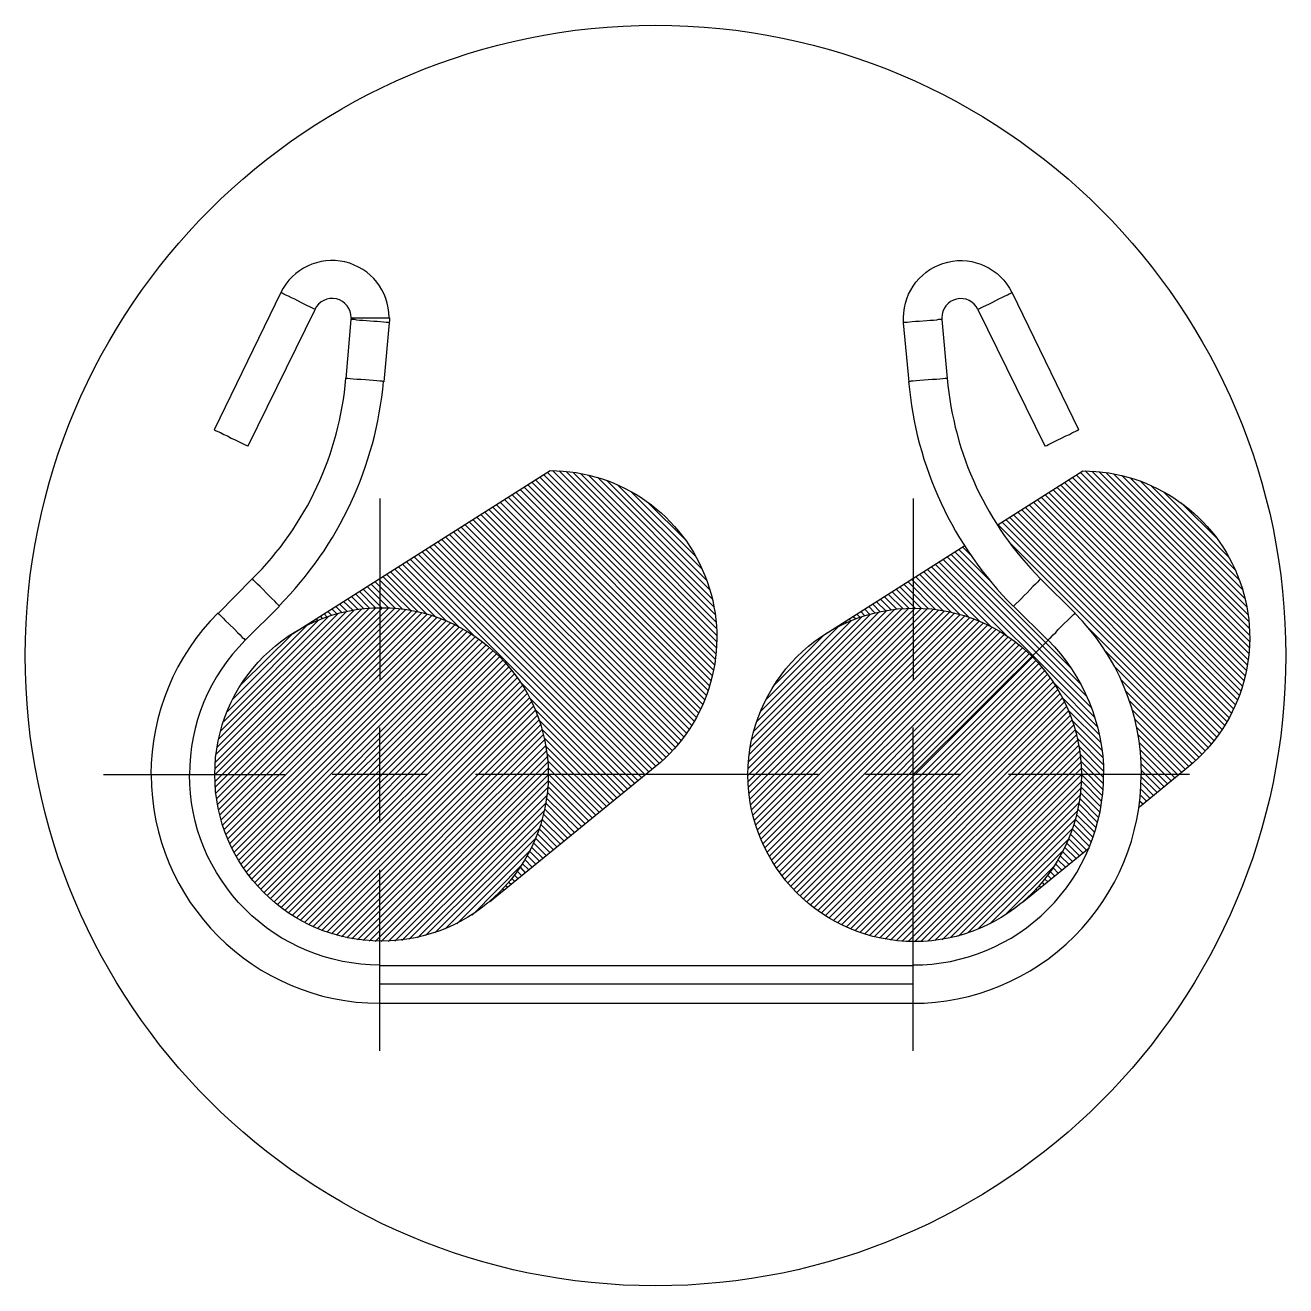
# Model space of a CAD drawing. Header units: feet. Extents: x -9903 to 12307, y -41 to 4121.
# Drawn here: x 105.2 to 123.08, y 32.07 to 49.94 of the extents above; entities that cross this region are included whole.
import ezdxf

# ---------------------------------------------------------------- set-up
doc = ezdxf.new("R2010")
doc.units = ezdxf.units.FT
doc.header["$MEASUREMENT"] = 0
doc.layers.add('PDF_0', color=7, linetype='Continuous')
doc.layers.add('PDF_cable', color=1, linetype='Continuous')

msp = doc.modelspace()

# ---------------------------------------------------------------- linework, layer by layer
at = {"layer": 'PDF_0', "lineweight": 25}
for p, q in [((110.908, 39.316), (109.559, 39.316)), ((116.448, 39.316), (111.588, 39.316)), ((118.472, 39.316), (117.117, 39.316))]:
    msp.add_line(p, q, dxfattribs=at)
for points in [[(118.714, 45.913, 0.805272), (118.203, 45.794), (118.203, 45.768), (118.156, 45.768), (118.124, 45.762), (118.082, 45.757), (118.034, 45.757), (117.987, 45.752), (117.881, 45.741), (117.829, 45.741), (117.781, 45.736), (117.708, 45.725), (117.665, 45.725), (117.66, 45.72), (117.66, 45.794, -0.794738), (119.196, 46.153)], [(121.033, 39.316, 0.200832), (120.085, 41.608)], [(119.705, 41.227, -0.197368), (120.496, 39.316)], [(106.992, 39.316, 0.413315), (110.231, 36.074)], [(110.231, 36.617, -0.415337), (107.535, 39.316)]]:
    msp.add_lwpolyline(points, format="xyb", dxfattribs=at)
for points in [[(108.831, 46.152), (107.883, 44.207), (107.888, 44.207), (107.904, 44.197), (107.935, 44.181), (107.972, 44.165), (108.02, 44.139), (108.072, 44.118), (108.125, 44.086), (108.183, 44.065), (108.23, 44.039), (108.278, 44.018), (108.315, 43.997), (108.346, 43.981), (108.362, 43.976), (108.368, 43.976), (109.316, 45.91), (109.311, 45.915), (109.295, 45.92), (109.242, 45.947), (109.206, 45.963), (109.121, 46.005), (109.026, 46.058), (108.979, 46.079), (108.937, 46.1), (108.9, 46.115), (108.874, 46.131), (108.847, 46.142), (108.837, 46.147)], [(118.714, 45.91), (119.663, 43.976), (119.668, 43.976), (119.689, 43.981), (119.716, 43.997), (119.753, 44.018), (119.848, 44.065), (119.9, 44.086), (119.958, 44.118), (120.011, 44.139), (120.053, 44.165), (120.09, 44.181), (120.122, 44.197), (120.137, 44.207), (120.143, 44.207), (119.199, 46.152), (119.194, 46.147), (119.183, 46.142), (119.157, 46.131), (119.131, 46.115), (119.094, 46.1), (119.046, 46.079), (119.004, 46.058), (118.909, 46.005), (118.862, 45.984), (118.788, 45.947), (118.751, 45.931), (118.735, 45.92), (118.72, 45.915)], [(109.833, 45.794), (110.37, 45.794), (110.37, 45.741), (110.365, 45.731), (110.365, 45.72), (110.36, 45.725), (110.323, 45.725), (110.286, 45.731), (110.244, 45.736), (110.197, 45.741), (110.149, 45.741), (109.991, 45.757), (109.944, 45.757), (109.907, 45.762), (109.875, 45.768), (109.828, 45.768), (109.828, 45.778), (109.833, 45.778)], [(108.325, 41.224), (108.81, 41.704), (108.768, 41.746), (108.742, 41.778), (108.7, 41.814), (108.621, 41.894), (108.578, 41.941), (108.536, 41.983), (108.499, 42.015), (108.441, 42.073), (108.431, 42.089), (108.425, 42.094), (107.946, 41.604), (107.946, 41.598), (107.962, 41.588), (107.983, 41.561), (108.014, 41.535), (108.046, 41.498), (108.093, 41.456), (108.178, 41.372), (108.215, 41.33), (108.252, 41.298), (108.283, 41.261), (108.304, 41.245)], [(119.22, 41.704), (119.705, 41.224), (119.726, 41.245), (119.747, 41.261), (119.779, 41.298), (119.816, 41.33), (119.853, 41.372), (120.069, 41.588), (120.085, 41.598), (120.09, 41.604), (119.6, 42.094), (119.595, 42.089), (119.584, 42.073), (119.558, 42.046), (119.531, 42.015), (119.494, 41.983), (119.452, 41.941), (119.41, 41.894), (119.368, 41.857), (119.331, 41.814)]]:
    msp.add_lwpolyline(points, close=True, dxfattribs=at)
for points in [[(110.365, 45.72), (110.291, 44.887), (110.286, 44.887), (110.265, 44.893), (110.233, 44.893), (110.191, 44.898), (110.139, 44.903), (110.081, 44.908), (110.028, 44.914), (109.965, 44.919), (109.907, 44.919), (109.854, 44.924), (109.812, 44.93), (109.78, 44.935), (109.754, 44.935), (109.828, 45.768)], [(118.203, 45.768), (118.277, 44.935), (118.25, 44.935), (118.214, 44.93), (118.171, 44.924), (118.124, 44.919), (118.066, 44.919), (117.892, 44.903), (117.839, 44.898), (117.797, 44.893), (117.76, 44.893), (117.744, 44.887), (117.739, 44.887), (117.66, 45.72)], [(110.233, 43.232), (110.233, 40.665)], [(117.797, 43.232), (117.797, 40.665)], [(110.233, 38.636), (110.233, 39.985)], [(117.797, 38.636), (117.797, 39.985)], [(106.317, 39.316), (108.884, 39.316)], [(121.713, 39.316), (119.146, 39.316)], [(110.233, 35.4), (110.233, 37.967)], [(117.797, 35.4), (117.797, 37.967)], [(110.233, 36.612), (117.797, 36.612)], [(117.797, 36.343), (110.233, 36.343)], [(117.797, 36.069), (110.233, 36.069)]]:
    msp.add_lwpolyline(points, dxfattribs=at)
at = {"layer": 'PDF_0', "color": 9, "lineweight": 25, "true_color": 0xbfbfbf}
msp.add_lwpolyline([(117.797, 36.612), (117.797, 39.316), (119.71, 41.224)], dxfattribs=at)
at = {"layer": 'PDF_0', "lineweight": 25}
msp.add_circle((114.142, 41.005), 8.937, dxfattribs=at)
for centre, radius, start, end in [((109.556, 45.797), 0.809, 359.978, 153.88), ((109.556, 45.797), 0.271, 359.2804, 154.6546), ((105.208, 45.327), 4.562, 314.8132, 355.0891), ((105.123, 45.359), 5.184, 315.2527, 354.8199), ((122.833, 45.327), 5.121, 184.9109, 225.022), ((122.844, 45.333), 4.583, 184.9658, 224.9725), ((110.231, 39.313), 3.244, 134.9231, 179.9231), ((110.199, 39.329), 2.664, 134.7034, 180.3241), ((117.789, 39.313), 3.239, 270.033, 0.0494), ((117.8, 39.313), 2.696, 269.8901, 0.1099)]:
    msp.add_arc(centre, radius, start, end, dxfattribs=at)
at = {"layer": 'PDF_cable', "lineweight": 25}
for points in [[(108.995, 41.314), (112.647, 43.628, -0.705463), (114.139, 39.427), (111.788, 37.508)], [(118.988, 42.853), (120.201, 43.622, -0.705463), (121.698, 39.427), (121.002, 38.857)]]:
    msp.add_lwpolyline(points, format="xyb", dxfattribs=at)
for points in [[(112.679, 43.628), (115.009, 41.293)], [(112.774, 43.622), (115.009, 41.388)], [(112.869, 43.617), (114.998, 41.482)], [(120.232, 43.622), (122.567, 41.287)], [(120.327, 43.617), (122.567, 41.382)], [(120.427, 43.612), (122.557, 41.482)], [(112.389, 43.464), (114.977, 40.871)], [(112.442, 43.496), (114.993, 40.95)], [(112.5, 43.533), (114.998, 41.029)], [(112.553, 43.57), (115.009, 41.113)], [(112.611, 43.601), (115.009, 41.203)], [(112.974, 43.601), (114.988, 41.588)], [(113.08, 43.585), (114.972, 41.693)], [(113.196, 43.559), (114.946, 41.809)], [(113.322, 43.527), (114.914, 41.936)], [(113.454, 43.485), (114.867, 42.073)], [(119.942, 43.459), (122.536, 40.866)], [(120, 43.496), (122.546, 40.945)], [(120.053, 43.527), (122.557, 41.029)], [(120.111, 43.564), (122.562, 41.113)], [(120.169, 43.601), (122.567, 41.198)], [(120.527, 43.601), (122.546, 41.583)], [(120.638, 43.58), (122.53, 41.693)], [(120.754, 43.559), (122.504, 41.809)], [(120.875, 43.522), (122.472, 41.93)], [(121.012, 43.48), (122.425, 42.067)], [(112.11, 43.285), (114.888, 40.507)], [(112.163, 43.322), (114.909, 40.576)], [(112.221, 43.359), (114.93, 40.644)], [(112.279, 43.39), (114.951, 40.718)], [(112.331, 43.427), (114.967, 40.792)], [(113.607, 43.422), (114.809, 42.226)], [(113.791, 43.332), (114.719, 42.405)], [(119.668, 43.285), (122.446, 40.502)], [(119.721, 43.317), (122.467, 40.571)], [(119.779, 43.354), (122.488, 40.644)], [(119.832, 43.39), (122.504, 40.718)], [(119.89, 43.422), (122.52, 40.792)], [(121.165, 43.417), (122.362, 42.22)], [(121.344, 43.327), (122.272, 42.4)], [(111.83, 43.111), (114.756, 40.186)], [(111.888, 43.143), (114.782, 40.249)], [(111.941, 43.18), (114.814, 40.312)], [(111.999, 43.217), (114.84, 40.375)], [(112.052, 43.248), (114.867, 40.439)], [(114.039, 43.169), (114.556, 42.653)], [(119.389, 43.106), (122.309, 40.186)], [(119.442, 43.143), (122.341, 40.244)], [(119.5, 43.18), (122.367, 40.307)], [(119.558, 43.211), (122.399, 40.37)], [(119.61, 43.248), (122.42, 40.439)], [(121.597, 43.169), (122.114, 42.653)], [(111.498, 42.9), (114.545, 39.854)], [(111.551, 42.932), (114.582, 39.906)], [(111.609, 42.969), (114.619, 39.959)], [(111.667, 43.006), (114.656, 40.012)], [(111.72, 43.037), (114.693, 40.07)], [(111.778, 43.074), (114.724, 40.128)], [(119.11, 42.932), (122.14, 39.901)], [(119.168, 42.964), (122.177, 39.954)], [(119.22, 43), (122.214, 40.012)], [(119.278, 43.037), (122.246, 40.065)], [(119.331, 43.074), (122.277, 40.122)], [(111.219, 42.721), (114.334, 39.606)], [(111.277, 42.758), (114.382, 39.653)], [(111.33, 42.795), (114.424, 39.701)], [(111.388, 42.826), (114.466, 39.748)], [(111.44, 42.863), (114.508, 39.801)], [(118.999, 42.858), (122.061, 39.796)], [(119.057, 42.895), (122.103, 39.848)], [(110.94, 42.547), (114.097, 39.39)], [(110.998, 42.584), (114.15, 39.432)], [(111.056, 42.616), (114.197, 39.474)], [(111.108, 42.653), (114.245, 39.516)], [(111.166, 42.689), (114.292, 39.559)], [(116.548, 41.308), (118.53, 42.563)], [(118.498, 42.542), (118.63, 42.41)], [(119.146, 42.621), (122.024, 39.748)], [(110.666, 42.368), (113.849, 39.19)], [(110.718, 42.405), (113.897, 39.226)], [(110.776, 42.442), (113.949, 39.269)], [(110.829, 42.479), (113.997, 39.311)], [(110.887, 42.51), (114.05, 39.353)], [(118.219, 42.368), (120.322, 40.265)], [(118.277, 42.405), (120.259, 40.423)], [(118.335, 42.436), (120.169, 40.602)], [(118.387, 42.473), (120.032, 40.829)], [(118.445, 42.51), (118.925, 42.025)], [(110.386, 42.194), (111.029, 41.551)], [(110.444, 42.231), (111.177, 41.493)], [(110.497, 42.262), (111.351, 41.414)], [(110.555, 42.299), (111.572, 41.282)], [(110.608, 42.336), (113.797, 39.147)], [(117.945, 42.194), (118.588, 41.546)], [(117.997, 42.226), (118.735, 41.493)], [(118.055, 42.262), (118.904, 41.409)], [(118.108, 42.299), (119.125, 41.282)], [(118.166, 42.331), (120.369, 40.128)], [(110.107, 42.02), (110.455, 41.672)], [(110.165, 42.052), (110.555, 41.662)], [(110.218, 42.089), (110.666, 41.646)], [(110.276, 42.125), (110.776, 41.625)], [(110.328, 42.157), (110.898, 41.593)], [(117.665, 42.015), (118.013, 41.667)], [(117.723, 42.052), (118.113, 41.656)], [(117.776, 42.083), (118.219, 41.641)], [(117.834, 42.12), (118.335, 41.619)], [(117.887, 42.157), (118.456, 41.588)], [(109.996, 41.946), (110.265, 41.677), (107.893, 39.311)], [(109.833, 41.841), (110.007, 41.667)], [(109.886, 41.878), (110.091, 41.672)], [(109.944, 41.915), (110.175, 41.677)], [(110.054, 41.983), (110.36, 41.677)], [(117.555, 41.946), (117.823, 41.677), (115.452, 39.306)], [(117.386, 41.841), (117.565, 41.662)], [(117.444, 41.872), (117.65, 41.672)], [(117.497, 41.909), (117.734, 41.677)], [(117.607, 41.978), (117.913, 41.672)], [(110.17, 41.677), (107.893, 39.4)], [(110.355, 41.677), (107.898, 39.221)], [(110.439, 41.672), (107.898, 39.137)], [(110.075, 41.672), (107.904, 39.495)], [(110.523, 41.667), (107.909, 39.053)], [(109.975, 41.662), (107.909, 39.601)], [(110.602, 41.656), (107.919, 38.973)], [(109.87, 41.646), (107.925, 39.706)], [(109.553, 41.667), (109.627, 41.593)], [(109.606, 41.704), (109.696, 41.614)], [(109.664, 41.735), (109.77, 41.63)], [(109.717, 41.772), (109.849, 41.646)], [(109.775, 41.809), (109.928, 41.656)], [(117.729, 41.672), (115.452, 39.4)], [(117.908, 41.672), (115.452, 39.216)], [(117.997, 41.672), (115.457, 39.132)], [(117.634, 41.667), (115.457, 39.495)], [(117.534, 41.662), (115.467, 39.595)], [(118.082, 41.662), (115.467, 39.047)], [(118.161, 41.651), (115.478, 38.968)], [(117.428, 41.646), (115.483, 39.701)], [(117.112, 41.662), (117.18, 41.588)], [(117.165, 41.698), (117.254, 41.609)], [(117.223, 41.735), (117.328, 41.625)], [(117.275, 41.767), (117.407, 41.641)], [(117.333, 41.804), (117.481, 41.651)], [(110.681, 41.641), (107.93, 38.894)], [(109.754, 41.625), (107.946, 39.817)], [(110.755, 41.625), (107.946, 38.815)], [(110.829, 41.609), (107.962, 38.742)], [(109.638, 41.598), (107.977, 39.938)], [(110.903, 41.593), (107.983, 38.673)], [(110.971, 41.572), (108.004, 38.599)], [(109.506, 41.556), (108.02, 40.07)], [(111.04, 41.546), (108.025, 38.536)], [(111.108, 41.525), (108.051, 38.467)], [(109.358, 41.503), (108.072, 40.212)], [(111.172, 41.498), (108.078, 38.404)], [(109.274, 41.488), (109.29, 41.472)], [(109.332, 41.525), (109.353, 41.498)], [(109.385, 41.561), (109.422, 41.525)], [(109.443, 41.598), (109.485, 41.551)], [(109.495, 41.63), (109.553, 41.572)], [(118.24, 41.641), (115.488, 38.889)], [(117.312, 41.625), (115.504, 39.812)], [(118.314, 41.625), (115.504, 38.815)], [(118.387, 41.609), (115.52, 38.742)], [(117.191, 41.593), (115.536, 39.933)], [(118.461, 41.588), (115.541, 38.668)], [(118.53, 41.567), (115.562, 38.599)], [(117.064, 41.551), (115.573, 40.065)], [(118.598, 41.546), (115.583, 38.531)], [(118.662, 41.519), (115.61, 38.462)], [(116.917, 41.498), (115.631, 40.212)], [(118.73, 41.493), (115.636, 38.399)], [(116.833, 41.488), (116.848, 41.472)], [(116.885, 41.525), (116.912, 41.498)], [(116.943, 41.556), (116.98, 41.525)], [(116.996, 41.593), (117.043, 41.546)], [(117.054, 41.63), (117.112, 41.567)], [(111.235, 41.467), (108.104, 38.341)], [(111.298, 41.44), (108.136, 38.278)], [(109.195, 41.424), (108.146, 40.381)], [(111.356, 41.409), (108.162, 38.214)], [(111.414, 41.377), (108.194, 38.156)], [(111.472, 41.345), (108.23, 38.098)], [(111.53, 41.308), (108.262, 38.046)], [(108.984, 41.303), (108.267, 40.592)], [(109.105, 41.382), (109.111, 41.382)], [(109.163, 41.419), (109.169, 41.414)], [(109.221, 41.456), (109.232, 41.445)], [(118.793, 41.467), (115.662, 38.336)], [(118.851, 41.435), (115.689, 38.272)], [(116.748, 41.424), (115.705, 40.375)], [(118.915, 41.409), (115.72, 38.214)], [(118.973, 41.377), (115.752, 38.156)], [(119.031, 41.34), (115.784, 38.098)], [(119.089, 41.308), (115.821, 38.04)], [(116.537, 41.303), (115.826, 40.586)], [(116.664, 41.382), (116.669, 41.377)], [(116.722, 41.419), (116.727, 41.409)], [(116.775, 41.451), (116.785, 41.44)], [(120.269, 41.409), (121.982, 39.696)], [(111.583, 41.272), (108.299, 37.988)], [(111.635, 41.235), (108.336, 37.935)], [(111.688, 41.198), (108.378, 37.882)], [(111.741, 41.156), (108.415, 37.835)], [(111.788, 41.119), (108.457, 37.782)], [(119.141, 41.272), (115.857, 37.988)], [(119.194, 41.235), (115.894, 37.935)], [(119.247, 41.192), (115.931, 37.882)], [(119.299, 41.156), (115.973, 37.83)], [(119.347, 41.113), (116.016, 37.782)], [(111.841, 41.077), (108.499, 37.735)], [(111.888, 41.029), (108.541, 37.687)], [(111.931, 40.987), (108.589, 37.64)], [(111.978, 40.939), (108.631, 37.598)], [(119.394, 41.071), (116.058, 37.73)], [(119.442, 41.029), (116.1, 37.682)], [(119.489, 40.982), (116.142, 37.64)], [(119.537, 40.939), (116.19, 37.592)], [(120.527, 41.061), (121.94, 39.648)], [(112.02, 40.892), (108.679, 37.556)], [(112.062, 40.845), (108.731, 37.508)], [(112.105, 40.797), (108.779, 37.471)], [(119.579, 40.892), (116.237, 37.55)], [(119.621, 40.839), (116.284, 37.508)], [(119.663, 40.792), (116.337, 37.466)], [(120.659, 40.839), (121.893, 39.601)], [(112.141, 40.744), (108.831, 37.429)], [(112.184, 40.692), (108.884, 37.392)], [(112.221, 40.639), (108.937, 37.355)], [(112.257, 40.581), (108.989, 37.318)], [(112.231, 40.623), (113.749, 39.105)], [(119.7, 40.739), (116.385, 37.429)], [(119.737, 40.686), (116.437, 37.387)], [(119.779, 40.634), (116.49, 37.35)], [(119.811, 40.581), (116.548, 37.313)], [(119.784, 40.623), (120.406, 40.001)], [(120.744, 40.66), (121.85, 39.559)], [(112.289, 40.528), (109.047, 37.281)], [(112.326, 40.47), (109.105, 37.25)], [(112.358, 40.412), (109.163, 37.218)], [(112.358, 40.402), (113.696, 39.063)], [(119.848, 40.523), (116.601, 37.281)], [(119.879, 40.465), (116.659, 37.245)], [(119.911, 40.407), (116.722, 37.213)], [(119.916, 40.402), (120.438, 39.88)], [(120.812, 40.502), (121.803, 39.516)], [(112.384, 40.349), (109.221, 37.187)], [(112.416, 40.291), (109.285, 37.16)], [(112.442, 40.228), (109.348, 37.134)], [(112.442, 40.233), (113.649, 39.026)], [(119.942, 40.349), (116.78, 37.187)], [(119.974, 40.286), (116.843, 37.155)], [(120, 40.223), (116.906, 37.129)], [(119.995, 40.228), (120.459, 39.769)], [(120.865, 40.36), (121.756, 39.469)], [(120.907, 40.228), (121.703, 39.432)], [(112.468, 40.159), (109.411, 37.108)], [(112.495, 40.096), (109.48, 37.081)], [(112.495, 40.086), (113.596, 38.984)], [(120.027, 40.159), (116.97, 37.102)], [(120.048, 40.091), (117.038, 37.076)], [(120.053, 40.08), (120.475, 39.659)], [(120.939, 40.101), (121.655, 39.39)], [(112.516, 40.028), (109.548, 37.06)], [(113.549, 38.942), (112.537, 39.954), (109.617, 37.039)], [(112.553, 39.885), (109.691, 37.018)], [(120.074, 40.022), (117.107, 37.055)], [(120.095, 39.954), (117.175, 37.034)], [(120.111, 39.88), (117.244, 37.018)], [(120.095, 39.949), (120.485, 39.559)], [(120.965, 39.985), (121.603, 39.348)], [(120.991, 39.875), (121.555, 39.306)], [(112.574, 39.812), (109.764, 37.002)], [(112.59, 39.732), (109.838, 36.986)], [(112.568, 39.833), (113.496, 38.9)], [(112.59, 39.717), (113.449, 38.863)], [(120.127, 39.806), (117.317, 36.997)], [(120.143, 39.732), (117.397, 36.981)], [(120.127, 39.827), (120.491, 39.458)], [(120.148, 39.717), (120.496, 39.363)], [(121.007, 39.764), (121.503, 39.269)], [(112.6, 39.659), (109.917, 36.976)], [(112.611, 39.574), (109.996, 36.965)], [(112.605, 39.611), (113.396, 38.821)], [(112.616, 39.511), (113.349, 38.778)], [(120.158, 39.653), (117.476, 36.971)], [(120.169, 39.574), (117.555, 36.96)], [(120.164, 39.606), (120.496, 39.274)], [(120.174, 39.506), (120.496, 39.184)], [(121.018, 39.664), (121.455, 39.226)], [(121.028, 39.564), (121.402, 39.184)], [(112.616, 39.495), (110.081, 36.955)], [(112.621, 39.406), (110.165, 36.949)], [(112.621, 39.411), (113.296, 38.742)], [(120.174, 39.49), (117.639, 36.955)], [(120.18, 39.406), (117.723, 36.949)], [(120.18, 39.411), (120.491, 39.1)], [(121.033, 39.464), (121.355, 39.142)], [(121.033, 39.374), (121.302, 39.105)], [(112.626, 39.316), (110.254, 36.949)], [(112.621, 39.226), (110.349, 36.949)], [(112.621, 39.232), (113.196, 38.657)], [(112.626, 39.321), (113.248, 38.699)], [(120.48, 39.016), (120.18, 39.316), (117.813, 36.944)], [(120.18, 39.221), (117.903, 36.949)], [(120.18, 39.226), (120.469, 38.937)], [(121.033, 39.279), (121.255, 39.063)], [(121.033, 39.195), (121.202, 39.021)], [(112.616, 39.132), (110.444, 36.955)], [(112.605, 39.026), (110.544, 36.965)], [(112.6, 38.979), (113.048, 38.536)], [(112.611, 39.063), (113.096, 38.578)], [(112.621, 39.142), (113.148, 38.615)], [(120.174, 39.126), (118.003, 36.955)], [(120.164, 39.026), (118.103, 36.965)], [(120.158, 38.979), (120.427, 38.705)], [(120.169, 39.058), (120.443, 38.784)], [(120.174, 39.142), (120.459, 38.857)], [(121.023, 39.021), (121.102, 38.942)], [(121.028, 39.105), (121.155, 38.979)], [(112.595, 38.921), (110.65, 36.981)], [(112.568, 38.81), (110.766, 37.002)], [(112.574, 38.826), (112.948, 38.452)], [(112.59, 38.905), (112.995, 38.494)], [(120.148, 38.921), (118.208, 36.976)], [(120.127, 38.805), (118.319, 37.002)], [(120.132, 38.826), (120.39, 38.562)], [(120.148, 38.9), (120.411, 38.636)], [(121.012, 38.937), (121.055, 38.9)], [(112.542, 38.689), (110.882, 37.034)], [(112.516, 38.61), (112.795, 38.33)], [(112.537, 38.678), (112.848, 38.373)], [(112.558, 38.752), (112.895, 38.415)], [(120.101, 38.689), (118.44, 37.028)], [(120.074, 38.61), (120.322, 38.357)], [(120.095, 38.678), (120.348, 38.425)], [(120.116, 38.747), (120.369, 38.494)], [(112.5, 38.557), (111.014, 37.071)], [(112.474, 38.473), (112.695, 38.251)], [(112.495, 38.541), (112.748, 38.288)], [(120.058, 38.557), (118.572, 37.071)], [(120.027, 38.473), (120.253, 38.246)], [(120.053, 38.541), (120.301, 38.293)], [(112.447, 38.415), (111.161, 37.129)], [(112.389, 38.283), (112.547, 38.125)], [(112.416, 38.346), (112.595, 38.167)], [(112.447, 38.409), (112.647, 38.209)], [(120.006, 38.409), (118.714, 37.123)], [(119.342, 37.503), (120.29, 38.278)], [(119.948, 38.283), (120.106, 38.125)], [(119.974, 38.346), (120.153, 38.167)], [(120, 38.409), (120.206, 38.204)], [(112.368, 38.246), (111.324, 37.202)], [(112.294, 38.109), (112.394, 38.004)], [(112.326, 38.167), (112.447, 38.046)], [(112.358, 38.225), (112.495, 38.088)], [(119.927, 38.246), (118.883, 37.202)], [(119.853, 38.104), (119.953, 38.004)], [(119.884, 38.162), (120.006, 38.04)], [(119.916, 38.22), (120.053, 38.083)], [(112.247, 38.035), (111.541, 37.324)], [(112.189, 37.94), (112.247, 37.882)], [(112.226, 37.998), (112.294, 37.925)], [(112.257, 38.051), (112.347, 37.967)], [(119.805, 38.03), (119.094, 37.324)], [(119.742, 37.94), (119.805, 37.877)], [(119.779, 37.993), (119.853, 37.919)], [(119.816, 38.046), (119.905, 37.961)], [(112.026, 37.74), (112.047, 37.719)], [(112.068, 37.787), (112.094, 37.761)], [(112.11, 37.84), (112.147, 37.803)], [(112.147, 37.888), (112.194, 37.84)], [(119.584, 37.74), (119.605, 37.719)], [(119.626, 37.787), (119.652, 37.756)], [(119.663, 37.835), (119.705, 37.798)], [(119.705, 37.888), (119.753, 37.84)], [(111.846, 37.561), (111.846, 37.556)], [(111.894, 37.603), (111.899, 37.598)], [(111.936, 37.645), (111.946, 37.64)], [(111.983, 37.693), (111.994, 37.677)], [(119.399, 37.556), (119.405, 37.556)], [(119.447, 37.598), (119.452, 37.592)], [(119.494, 37.645), (119.505, 37.635)], [(119.537, 37.693), (119.552, 37.677)]]:
    msp.add_lwpolyline(points, dxfattribs=at)
for centre in [(110.257, 39.319), (117.816, 39.313)]:
    msp.add_circle(centre, 2.364, dxfattribs=at)

doc.saveas('drawing.dxf')
